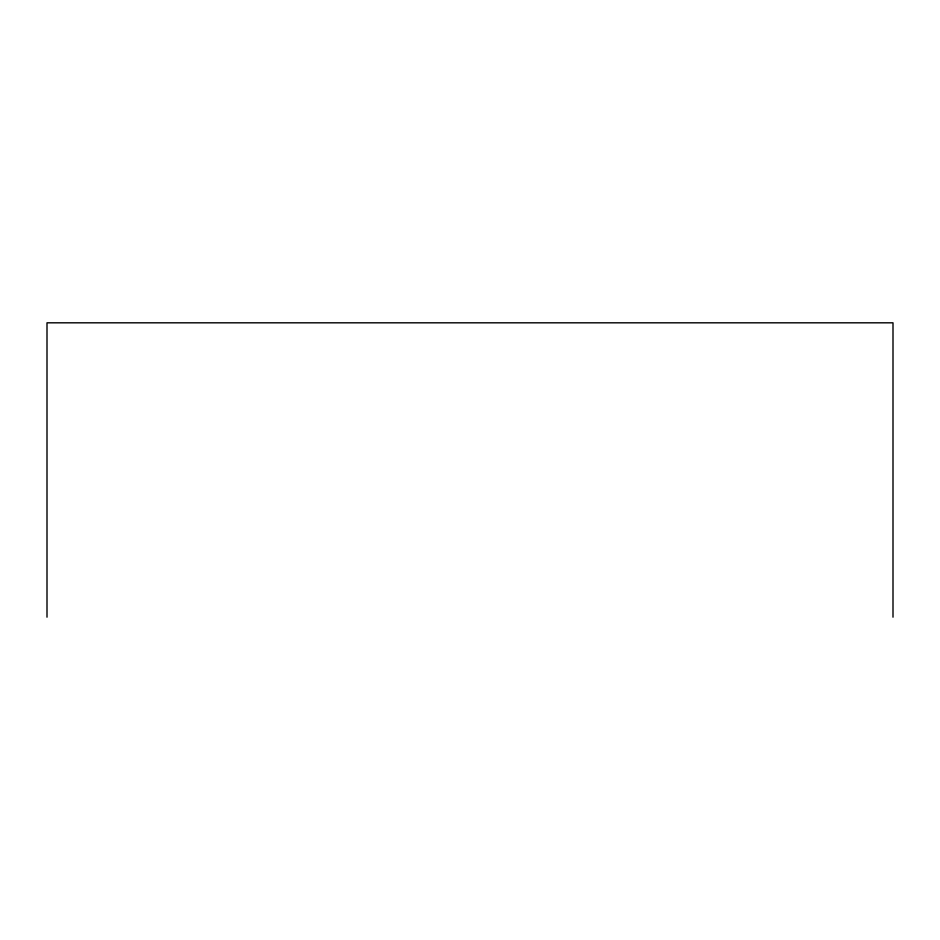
<?xml version="1.0" encoding="UTF-8"?>
<svg xmlns="http://www.w3.org/2000/svg" width="940" height="940" viewBox="0 0 940 940"><rect width="100%" height="100%" fill="white"/><g stroke="black" fill="none" stroke-linecap="round" stroke-linejoin="round"><path stroke-width="1.41" d="M893 617.181L893 322.82L47 322.82L47 617.181"/></g></svg>
